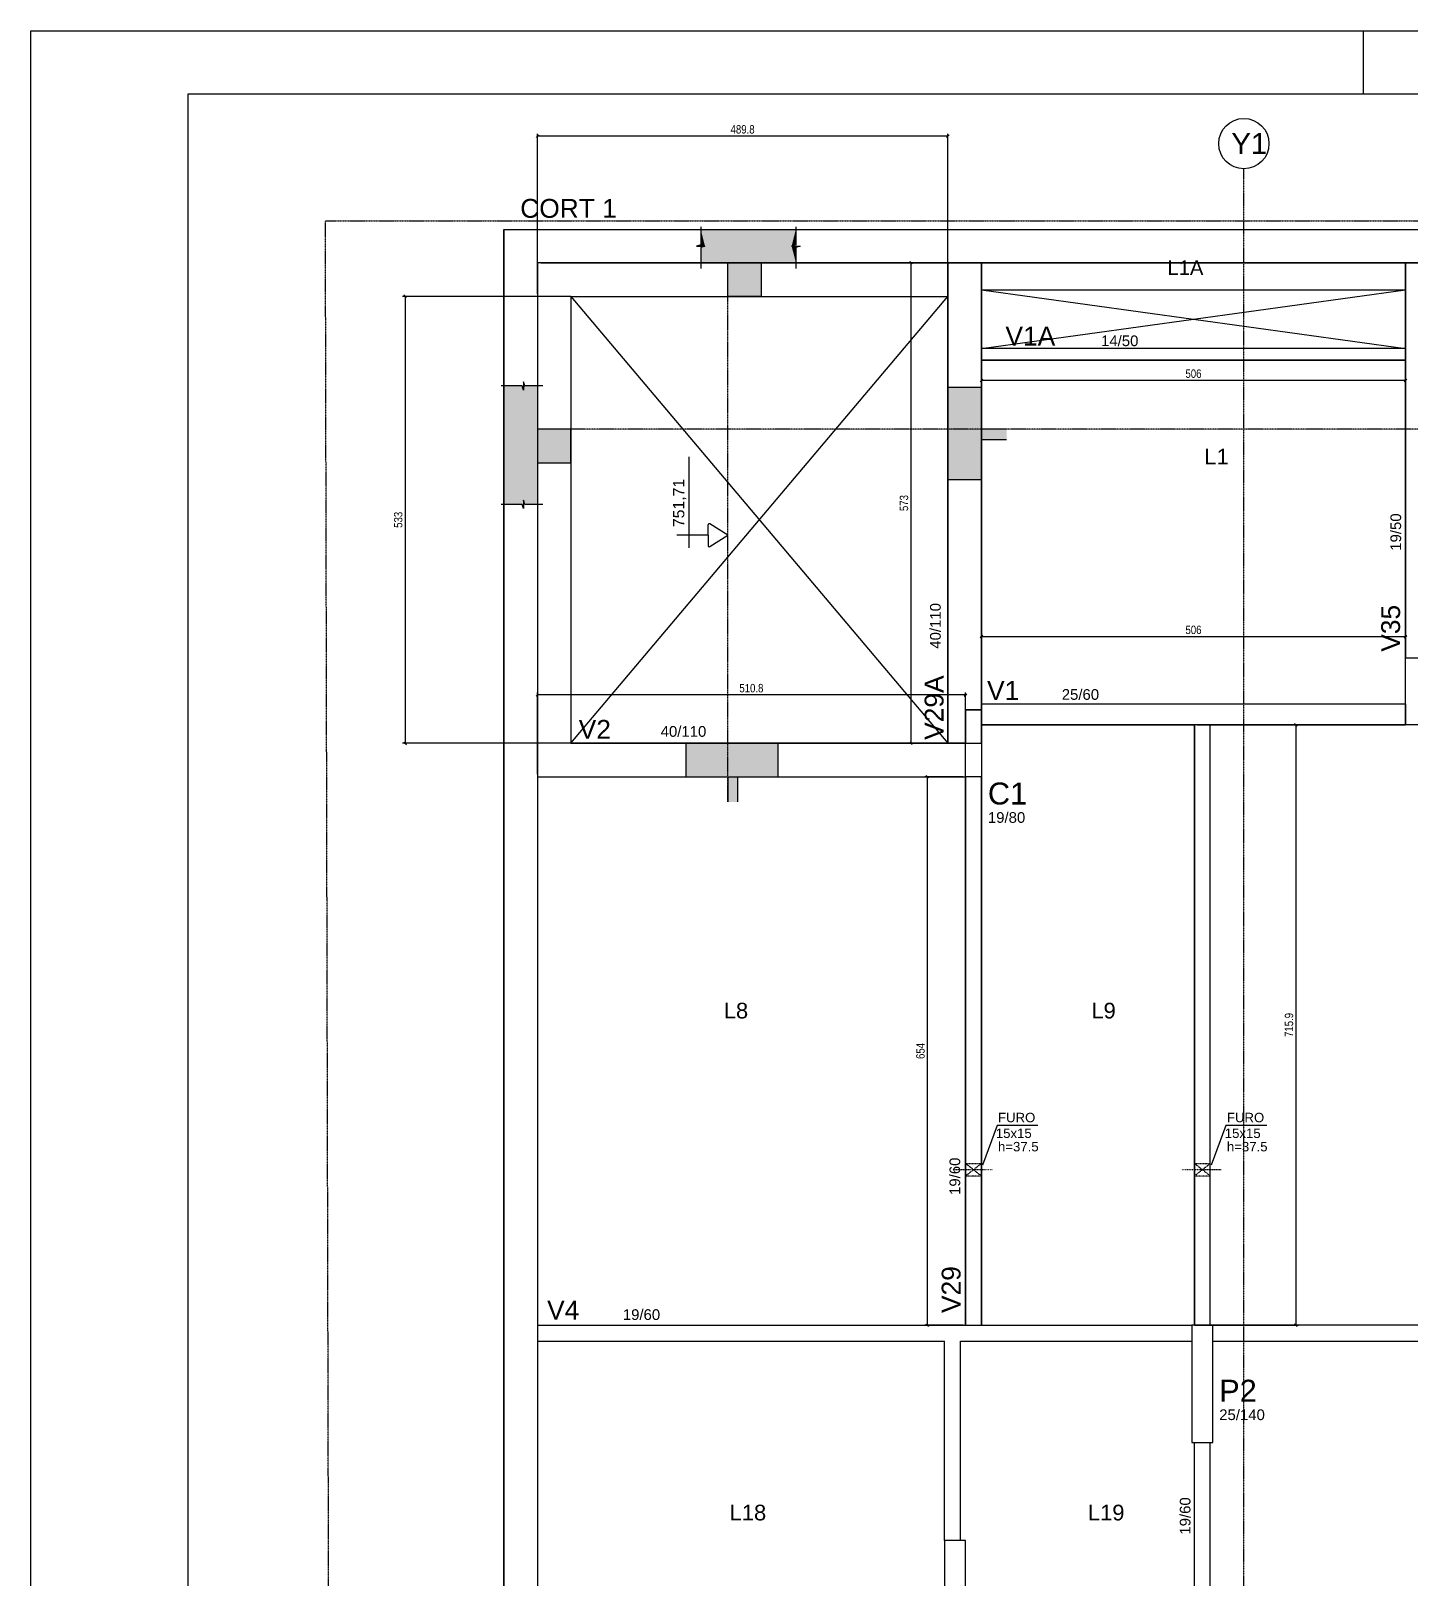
# Model space of a CAD drawing. Extents: x -1206 to 6684, y -2991 to 10691.
# Drawn here: x -1206 to 440, y 8846 to 10691 of the extents above; entities that cross this region are included whole.
import ezdxf

# ---------------------------------------------------------------- set-up
doc = ezdxf.new("R2010")
doc.units = 0
for name, pattern in [('ESTILO_TQS_0003', [1, 0.5, -0.2, 0.1, -0.2]), ('ESTILO_TQS_0004', [2, 0.5, -0.4, 0.1, -0.4, 0.1, -0.5]), ('HIDDEN2', [0.1875, 0.125, -0.0625])]:
    doc.linetypes.add(name, pattern=pattern)
doc.layers.get('0').update_dxf_attribs({"color": 50})
for name, color, linetype in [('1', 3, 'Continuous'), ('200', 1, 'HIDDEN2'), ('204', 1, 'ESTILO_TQS_0003'), ('205', 1, 'ESTILO_TQS_0004'), ('210', 3, 'HIDDEN2'), ('212', 3, 'Continuous'), ('213', 3, 'Continuous'), ('220', 5, 'Continuous'), ('221', 1, 'Continuous'), ('222', 6, 'Continuous'), ('226', 4, 'Continuous'), ('231', 1, 'Continuous'), ('233', 6, 'Continuous'), ('238', 2, 'Continuous'), ('250', 1, 'Continuous'), ('253', 253, 'Continuous'), ('COTA', 241, 'Continuous')]:
    doc.layers.add(name, color=color, linetype=linetype)
doc.styles.add('COTA TECNICA-50', font='techl___.ttf', dxfattribs={"height": 10})
doc.styles.get("Standard").update_dxf_attribs({"font": 'arial.ttf'})
doc.dimstyles.new('COTA PAINEL-50', dxfattribs={"dimtxt": 10, "dimasz": 3, "dimexe": 3, "dimexo": 3, "dimgap": 3, "dimtad": 1, "dimdec": 1, "dimzin": 9, "dimdsep": 46, "dimtxsty": 'COTA TECNICA-50', "dimblk1": 'OBLIQUE', "dimblk2": 'OBLIQUE', "dimsah": 1, "dimcen": 0.9, "dimclrd": 4, "dimclre": 4, "dimclrt": 240, "dimadec": 1, "dimazin": 3, "dimtfac": 1, "dimtdec": 1, "dimtmove": 0, "dimatfit": 3, "dimfxl": 1, "dimtolj": 1, "dimtzin": 12, "dimarcsym": 0})

# ---------------------------------------------------------------- blocks, each defined once
blk = doc.blocks.new('_Oblique')
at = {"color": 0, "linetype": 'ByBlock', "lineweight": -2}
blk.add_line((-0.5, -0.5), (0.5, 0.5), dxfattribs=at)
blk = doc.blocks.new('*D387')
at = {"layer": 'COTA', "color": 4, "lineweight": -2, "transparency": 16777216}
for p, q in [((-601.7, 9804.8), (-601.7, 9902.4)), ((-90.8, 9899.4), (-601.7, 9899.4)), ((-90.8, 9804.8), (-90.8, 9902.4))]:
    blk.add_line(p, q, dxfattribs=at)
at = {"layer": 'Defpoints', "color": 0, "transparency": 16777216}
for p in [(-601.7, 9899.4), (-601.7, 9801.8), (-90.8, 9801.8)]:
    blk.add_point(p, dxfattribs=at)
at = {"layer": 'COTA', "color": 4, "lineweight": -2, "transparency": 16777216, "xscale": 3, "yscale": 3, "zscale": 3, "rotation": 180}
blk.add_blockref('_Oblique', (-601.7, 9899.4), dxfattribs=at)
at = {"layer": 'COTA', "color": 4, "lineweight": -2, "transparency": 16777216, "xscale": 3, "yscale": 3, "zscale": 3}
blk.add_blockref('_Oblique', (-90.8, 9899.4), dxfattribs=at)
at = {"layer": 'COTA', "color": 240, "transparency": 16777216, "insert": (-346.3, 9907.5), "char_height": 10, "attachment_point": 5, "style": 'COTA TECNICA-50'}
blk.add_mtext('\\A1;510.8', dxfattribs=at)
blk = doc.blocks.new('*D388')
at = {"layer": 'COTA', "color": 4, "lineweight": -2, "transparency": 16777216}
for p, q in [((-71.8, 10295.8), (-71.8, 10271.5)), ((434.2, 10295.8), (434.2, 10271.5)), ((434.2, 10274.5), (-71.8, 10274.5))]:
    blk.add_line(p, q, dxfattribs=at)
at = {"layer": 'Defpoints', "color": 0, "transparency": 16777216}
for p in [(-71.8, 10298.8), (434.2, 10298.8), (-71.8, 10274.5)]:
    blk.add_point(p, dxfattribs=at)
at = {"layer": 'COTA', "color": 4, "lineweight": -2, "transparency": 16777216, "xscale": 3, "yscale": 3, "zscale": 3, "rotation": 180}
blk.add_blockref('_Oblique', (-71.8, 10274.5), dxfattribs=at)
at = {"layer": 'COTA', "color": 4, "lineweight": -2, "transparency": 16777216, "xscale": 3, "yscale": 3, "zscale": 3}
blk.add_blockref('_Oblique', (434.2, 10274.5), dxfattribs=at)
at = {"layer": 'COTA', "color": 240, "transparency": 16777216, "insert": (181.2, 10282.6), "char_height": 10, "attachment_point": 5, "style": 'COTA TECNICA-50'}
blk.add_mtext('\\A1;506', dxfattribs=at)
blk = doc.blocks.new('*D401')
at = {"layer": 'COTA', "color": 4, "lineweight": -2, "transparency": 16777216}
for p, q in [((-71.8, 9891.8), (-71.8, 9971.9)), ((434.2, 9968.9), (-71.8, 9968.9)), ((434.2, 9891.8), (434.2, 9971.9))]:
    blk.add_line(p, q, dxfattribs=at)
at = {"layer": 'Defpoints', "color": 0, "transparency": 16777216}
for p in [(-71.8, 9968.9), (-71.8, 9888.8), (434.2, 9888.8)]:
    blk.add_point(p, dxfattribs=at)
at = {"layer": 'COTA', "color": 4, "lineweight": -2, "transparency": 16777216, "xscale": 3, "yscale": 3, "zscale": 3, "rotation": 180}
blk.add_blockref('_Oblique', (-71.8, 9968.9), dxfattribs=at)
at = {"layer": 'COTA', "color": 4, "lineweight": -2, "transparency": 16777216, "xscale": 3, "yscale": 3, "zscale": 3}
blk.add_blockref('_Oblique', (434.2, 9968.9), dxfattribs=at)
at = {"layer": 'COTA', "color": 240, "transparency": 16777216, "insert": (181.2, 9977), "char_height": 10, "attachment_point": 5, "style": 'COTA TECNICA-50'}
blk.add_mtext('\\A1;506', dxfattribs=at)
blk = doc.blocks.new('*D452')
at = {"layer": 'COTA', "color": 4, "lineweight": -2, "transparency": 16777216}
for p, q in [((-93.8, 9801.8), (-139.4, 9801.8)), ((-136.4, 9801.8), (-136.4, 9147.8)), ((-93.8, 9147.8), (-139.4, 9147.8))]:
    blk.add_line(p, q, dxfattribs=at)
at = {"layer": 'Defpoints', "color": 0, "transparency": 16777216}
for p in [(-90.8, 9801.8), (-136.4, 9147.8), (-90.8, 9147.8)]:
    blk.add_point(p, dxfattribs=at)
at = {"layer": 'COTA', "color": 4, "lineweight": -2, "transparency": 16777216, "xscale": 3, "yscale": 3, "zscale": 3}
for p, rotation in [((-136.4, 9801.8), 90), ((-136.4, 9147.8), 270)]:
    blk.add_blockref('_Oblique', p, dxfattribs=dict(at, rotation=rotation))
at = {"layer": 'COTA', "color": 240, "transparency": 16777216, "insert": (-144.5, 9474.8), "char_height": 10, "attachment_point": 5, "rotation": 90, "style": 'COTA TECNICA-50'}
blk.add_mtext('\\A1;654', dxfattribs=at)
blk = doc.blocks.new('*D453')
at = {"layer": 'COTA', "color": 4, "lineweight": -2, "transparency": 16777216}
for p, q in [((185.3, 9863.7), (306.4, 9863.7)), ((303.4, 9863.7), (303.4, 9147.8)), ((185.3, 9147.8), (306.4, 9147.8))]:
    blk.add_line(p, q, dxfattribs=at)
at = {"layer": 'Defpoints', "color": 0, "transparency": 16777216}
for p in [(182.3, 9863.7), (182.3, 9147.8), (303.4, 9147.8)]:
    blk.add_point(p, dxfattribs=at)
at = {"layer": 'COTA', "color": 4, "lineweight": -2, "transparency": 16777216, "xscale": 3, "yscale": 3, "zscale": 3}
for p, rotation in [((303.4, 9863.7), 90), ((303.4, 9147.8), 270)]:
    blk.add_blockref('_Oblique', p, dxfattribs=dict(at, rotation=rotation))
at = {"layer": 'COTA', "color": 240, "transparency": 16777216, "insert": (295.2, 9505.8), "char_height": 10, "attachment_point": 5, "rotation": 90, "style": 'COTA TECNICA-50'}
blk.add_mtext('\\A1;715.9', dxfattribs=at)
blk = doc.blocks.new('*D506')
at = {"layer": 'COTA', "color": 4, "lineweight": -2, "transparency": 16777216}
for p, q in [((-564.7, 10374.8), (-762.5, 10374.8)), ((-759.5, 10374.8), (-759.5, 9841.8)), ((-564.7, 9841.8), (-762.5, 9841.8))]:
    blk.add_line(p, q, dxfattribs=at)
at = {"layer": 'Defpoints', "color": 0, "transparency": 16777216}
for p in [(-561.7, 10374.8), (-759.5, 9841.8), (-561.7, 9841.8)]:
    blk.add_point(p, dxfattribs=at)
at = {"layer": 'COTA', "color": 4, "lineweight": -2, "transparency": 16777216, "xscale": 3, "yscale": 3, "zscale": 3}
for p, rotation in [((-759.5, 10374.8), 90), ((-759.5, 9841.8), 270)]:
    blk.add_blockref('_Oblique', p, dxfattribs=dict(at, rotation=rotation))
at = {"layer": 'COTA', "color": 240, "transparency": 16777216, "insert": (-767.7, 10108.3), "char_height": 10, "attachment_point": 5, "rotation": 90, "style": 'COTA TECNICA-50'}
blk.add_mtext('\\A1;533', dxfattribs=at)
blk = doc.blocks.new('*D507')
at = {"layer": 'COTA', "color": 4, "lineweight": -2, "transparency": 16777216}
for p, q in [((-601.7, 10377.8), (-601.7, 10568.9)), ((-111.8, 10565.9), (-601.7, 10565.9)), ((-111.8, 10377.8), (-111.8, 10568.9))]:
    blk.add_line(p, q, dxfattribs=at)
at = {"layer": 'Defpoints', "color": 0, "transparency": 16777216}
for p in [(-601.7, 10565.9), (-601.7, 10374.8), (-111.8, 10374.8)]:
    blk.add_point(p, dxfattribs=at)
at = {"layer": 'COTA', "color": 4, "lineweight": -2, "transparency": 16777216, "xscale": 3, "yscale": 3, "zscale": 3, "rotation": 180}
blk.add_blockref('_Oblique', (-601.7, 10565.9), dxfattribs=at)
at = {"layer": 'COTA', "color": 4, "lineweight": -2, "transparency": 16777216, "xscale": 3, "yscale": 3, "zscale": 3}
blk.add_blockref('_Oblique', (-111.8, 10565.9), dxfattribs=at)
at = {"layer": 'COTA', "color": 240, "transparency": 16777216, "insert": (-356.8, 10574), "char_height": 10, "attachment_point": 5, "style": 'COTA TECNICA-50'}
blk.add_mtext('\\A1;489.8', dxfattribs=at)
blk = doc.blocks.new('*D543')
at = {"color": 4, "lineweight": -2, "transparency": 16777216}
for p, q in [((-114.8, 10414.8), (-158.9, 10414.8)), ((-155.9, 10414.8), (-155.9, 9841.8)), ((-114.8, 9841.8), (-158.9, 9841.8))]:
    blk.add_line(p, q, dxfattribs=at)
at = {"layer": 'Defpoints', "color": 0, "transparency": 16777216}
for p in [(-111.8, 10414.8), (-155.9, 9841.8), (-111.8, 9841.8)]:
    blk.add_point(p, dxfattribs=at)
at = {"color": 4, "lineweight": -2, "transparency": 16777216, "xscale": 3, "yscale": 3, "zscale": 3}
for p, rotation in [((-155.9, 10414.8), 90), ((-155.9, 9841.8), 270)]:
    blk.add_blockref('_Oblique', p, dxfattribs=dict(at, rotation=rotation))
at = {"color": 240, "transparency": 16777216, "insert": (-164.2, 10128.3), "char_height": 10, "attachment_point": 5, "rotation": 90, "style": 'COTA TECNICA-50'}
blk.add_mtext('\\A1;573', dxfattribs=at)

msp = doc.modelspace()

# ---------------------------------------------------------------- linework, layer by layer
for p, q in [((-1205.975, 10691.442), (6684.025, 10691.442)), ((-1205.975, 4383.942), (-1205.975, 10691.442)), ((384.025, 10616.442), (384.025, 10691.442))]:
    msp.add_line(p, q)
for points in [[(-71.848, 10414.785), (-111.848, 10414.785), (-111.848, 9841.798), (-71.848, 9841.798)], [(434.152, 9943.798), (453.152, 9943.798), (453.152, 10414.785), (434.152, 10414.785)], [(434.152, 10312.798), (-71.848, 10312.798), (-71.848, 10298.798), (434.152, 10298.798)], [(434.152, 9863.798), (-71.848, 9863.798), (-71.848, 9888.798), (434.152, 9888.798)], [(182.305, 9147.801), (201.305, 9147.801), (201.305, 9863.798), (182.305, 9863.798)], [(-601.695, 9801.798), (-90.848, 9801.798), (-90.848, 9841.798), (-601.695, 9841.798)], [(-90.848, 9147.798), (-71.848, 9147.798), (-71.848, 9801.798), (-90.848, 9801.798)]]:
    msp.add_lwpolyline(points, close=True)
at = {"layer": '1'}
for p, q in [((-71.848, 9888.798), (-71.848, 10414.785)), ((-111.848, 10266.277), (-111.848, 10374.785)), ((-71.848, 10382.798), (434.152, 10382.798)), ((-111.848, 10054.459), (-111.895, 10156.277)), ((-111.848, 9841.798), (-111.848, 10067.771)), ((-601.695, 9147.798), (-90.848, 9147.798)), ((-71.848, 9147.798), (179.305, 9147.798)), ((-601.695, 9128.798), (-115.695, 9128.798)), ((-115.695, 8890.798), (-115.695, 9128.798)), ((-96.695, 8890.798), (-96.695, 9128.798)), ((-96.695, 9128.798), (179.305, 9128.798)), ((204.305, 9128.798), (792.305, 9128.798)), ((182.305, 8756.696), (182.305, 9007.801)), ((201.305, 8756.696), (201.305, 9007.801))]:
    msp.add_line(p, q, dxfattribs=at)
at = {"layer": '1', "color": 240}
for p, q in [((434.152, 10312.798), (434.152, 10414.785)), ((-561.695, 10374.785), (-561.695, 9841.798)), ((-561.695, 10374.785), (-111.848, 10374.785)), ((434.152, 10312.798), (-71.848, 10312.798)), ((434.152, 10298.798), (-71.848, 10298.798)), ((434.152, 9943.798), (434.152, 10298.798)), ((-71.848, 9888.798), (434.152, 9888.798)), ((-71.848, 9863.798), (182.305, 9863.798)), ((182.305, 9147.801), (182.305, 9863.721)), ((201.305, 9863.798), (434.152, 9863.798)), ((201.305, 9147.798), (201.305, 9863.721)), ((-561.695, 9841.798), (-601.695, 9841.798)), ((-561.695, 9841.798), (-111.848, 9841.798)), ((-111.848, 9841.798), (-90.848, 9841.798)), ((-601.695, 9801.798), (-90.848, 9801.798)), ((-90.848, 9147.798), (-90.848, 9801.798)), ((-71.848, 9801.798), (-71.848, 9147.798))]:
    msp.add_line(p, q, dxfattribs=at)
msp.add_lwpolyline([(-90.848, 9841.798), (-111.848, 9841.798), (-111.848, 10414.785), (-71.848, 10414.785), (-71.848, 9881.798), (-90.848, 9881.798), (-90.848, 9841.798)], dxfattribs=at)
at = {"layer": '1'}
msp.add_lwpolyline([(792.305, 9147.798), (204.305, 9147.798)], dxfattribs=at)
at = {"layer": '200'}
for p, q in [((-71.848, 9325.646), (-90.848, 9340.646)), ((-90.848, 9325.646), (-71.848, 9340.646)), ((201.305, 9325.646), (182.305, 9340.646)), ((182.305, 9325.646), (201.305, 9340.646))]:
    msp.add_line(p, q, dxfattribs=at)
at = {"layer": '204'}
for p, q in [((241.305, 4555.939), (241.305, 10527.057)), ((-374.476, 9771.827), (-374.476, 10374.785)), ((4096.065, 10216.277), (-601.695, 10216.277))]:
    msp.add_line(p, q, dxfattribs=at)
msp.add_lwpolyline([(-842.575, 5258.773), (-854.551, 10464.785), (4145.396, 10464.785), (4159.405, 5258.773)], dxfattribs=at)
at = {"layer": '205'}
for p, q in [((-58.858, 9333.146), (-105.848, 9333.146)), ((214.295, 9333.146), (167.305, 9333.146))]:
    msp.add_line(p, q, dxfattribs=at)
at = {"layer": '210'}
for p, q in [((-90.848, 9340.646), (-71.848, 9340.646)), ((182.305, 9340.646), (201.305, 9340.646)), ((-71.848, 9325.646), (-90.848, 9325.646)), ((201.305, 9325.646), (182.305, 9325.646))]:
    msp.add_line(p, q, dxfattribs=at)
at = {"layer": '220'}
for p, q in [((-641.695, 10454.785), (4135.423, 10454.785)), ((-597.695, 10414.785), (4095.531, 10414.785)), ((-71.848, 10266.277), (-111.876, 10266.277)), ((-111.876, 10266.277), (-111.876, 10156.277)), ((-71.848, 10216.277), (-71.848, 10266.277)), ((-41.877, 10216.277), (-71.848, 10216.277)), ((-71.848, 10156.277), (-71.848, 10204.277)), ((-71.848, 10204.277), (-41.877, 10204.277)), ((-111.876, 10156.277), (-71.848, 10156.277)), ((-314.476, 9841.798), (-424.476, 9841.798)), ((-424.476, 9841.798), (-424.476, 9801.798)), ((-314.476, 9801.798), (-314.476, 9841.798)), ((-424.476, 9801.798), (-374.476, 9801.798)), ((-374.476, 9801.798), (-374.476, 9771.827)), ((-362.476, 9771.827), (-362.476, 9801.798)), ((-362.476, 9801.798), (-314.476, 9801.798))]:
    msp.add_line(p, q, dxfattribs=at)
for points in [[(-641.695, 10454.785), (-641.695, 7606.798), (-637.036, 5891.759)], [(4147.645, 5912.762), (4002.608, 5912.762), (4002.639, 5223.762), (3731.636, 5223.762), (3731.636, 4623.762), (2966.636, 4623.762), (2966.636, 5471.762), (2831.636, 5471.762), (2831.636, 5891.762), (-637.036, 5891.762), (-641.695, 7606.798), (-641.695, 10454.785), (4135.423, 10454.785), (4147.645, 5912.735)], [(3691.636, 4663.762), (3691.636, 5263.762), (3962.637, 5263.762), (3962.606, 5952.762), (4107.537, 5952.762), (4095.531, 10414.785), (-601.695, 10414.785), (-601.695, 7606.852), (-597.145, 5931.762), (2871.636, 5931.762), (2871.636, 5511.762), (3006.636, 5511.762), (3006.636, 4663.762), (3115.851, 4663.762)], [(-374.476, 10374.785), (-374.476, 10414.785), (-334.476, 10414.785), (-334.476, 10374.785), (-374.476, 10374.785)], [(-561.695, 10216.277), (-601.695, 10216.277), (-601.695, 10176.277), (-561.695, 10176.277), (-561.695, 10216.277)]]:
    msp.add_lwpolyline(points, dxfattribs=at)
at = {"layer": '221'}
for p, q in [((-561.695, 9841.798), (-111.848, 10374.785)), ((-561.695, 10374.785), (-111.848, 9841.798)), ((-71.848, 10312.798), (434.152, 10382.798)), ((-71.848, 10382.798), (434.152, 10312.798))]:
    msp.add_line(p, q, dxfattribs=at)
for points in [[(-406.7, 10457.77), (-406.7, 10436.456), (-411.713, 10434.785), (-401.687, 10434.785), (-406.7, 10433.114), (-406.7, 10408.05)], [(-293.249, 10457.77), (-293.249, 10436.456), (-298.261, 10434.785), (-288.236, 10434.785), (-293.249, 10433.114), (-293.249, 10408.05)], [(-595.32, 10267.98), (-616.633, 10267.98), (-618.304, 10272.993), (-618.304, 10262.968), (-619.975, 10267.98), (-645.04, 10267.98)], [(-595.32, 10126.703), (-616.633, 10126.703), (-618.304, 10131.716), (-618.304, 10121.691), (-619.975, 10126.703), (-645.04, 10126.703)]]:
    msp.add_lwpolyline(points, dxfattribs=at)
at = {"layer": '222'}
for p, q in [((-1205.975, 10691.442), (-1205.975, 10691.442)), ((-1018.475, 10616.442), (6609.024, 10616.442)), ((-1018.475, 4458.942), (-1018.475, 10616.442))]:
    msp.add_line(p, q, dxfattribs=at)
for points in [[(434.152, 9863.798), (434.152, 9943.798), (453.152, 9943.798), (453.152, 9863.798), (434.152, 9863.798)], [(-90.848, 9801.798), (-90.848, 9881.798), (-71.848, 9881.798), (-71.848, 9801.798), (-90.848, 9801.798)], [(179.305, 9007.801), (204.305, 9007.801), (204.305, 9147.801), (179.305, 9147.801), (179.305, 9007.801)], [(-115.695, 8725.798), (-90.695, 8725.798), (-90.695, 8890.798), (-115.695, 8890.798), (-115.695, 8725.798)]]:
    msp.add_lwpolyline(points, dxfattribs=at)
at = {"layer": '231'}
for p, q in [((-420.459, 10074.867), (-420.459, 10183.518)), ((-397.96, 10089.876), (-397.96, 10102.278)), ((-374.476, 10089.867), (-395.866, 10103.429)), ((-397.96, 10089.867), (-435.459, 10089.867)), ((-397.959, 10089.857), (-397.959, 10077.456)), ((-395.866, 10076.304), (-374.476, 10089.867))]:
    msp.add_line(p, q, dxfattribs=at)
for centre, start, end in [((-396.596, 10102.278), 57.627716, 180), ((-396.596, 10077.456), 180, 302.376968)]:
    msp.add_arc(centre, 1.364, start, end, dxfattribs=at)
at = {"layer": '238'}
msp.add_circle((241.305, 10557.057), 30, dxfattribs=at)
at = {"layer": '250'}
for points in [[(-4.412, 9385.924), (-53.168, 9385.924), (-70.658, 9338.67)], [(268.741, 9385.924), (219.985, 9385.924), (202.495, 9338.67)]]:
    msp.add_lwpolyline(points, dxfattribs=at)
at = {"layer": '253'}
for points in [[(-401.687, 10434.785), (-406.7, 10436.456), (-406.7, 10454.785)], [(-401.687, 10434.785), (-406.7, 10454.785), (-293.249, 10454.785)], [(-298.261, 10434.785), (-401.687, 10434.785), (-293.249, 10454.785)], [(-298.261, 10434.785), (-293.249, 10454.785), (-293.249, 10436.456)], [(-401.687, 10434.785), (-411.713, 10434.785), (-406.7, 10436.456)], [(-293.249, 10414.785), (-406.7, 10433.114), (-401.687, 10434.785)], [(-293.249, 10414.785), (-406.7, 10414.785), (-406.7, 10433.114)], [(-298.261, 10434.785), (-293.249, 10414.785), (-401.687, 10434.785)], [(-298.261, 10434.785), (-288.236, 10434.785), (-293.249, 10433.114)], [(-298.261, 10434.785), (-293.249, 10433.114), (-293.249, 10414.785)], [(-334.476, 10374.785), (-374.476, 10374.785), (-374.476, 10414.785)], [(-334.476, 10374.785), (-374.476, 10414.785), (-334.476, 10414.785)], [(-334.476, 10374.785), (-334.476, 10414.785), (-334.476, 10374.785)], [(-641.695, 10126.703), (-619.975, 10267.98), (-619.975, 10126.703)], [(-641.695, 10267.98), (-619.975, 10267.98), (-641.695, 10126.703)], [(-641.695, 10126.703), (-641.695, 10126.703), (-619.975, 10267.98)], [(-619.975, 10267.98), (-618.304, 10262.968), (-619.975, 10126.703)], [(-618.304, 10262.968), (-618.304, 10121.691), (-619.975, 10126.703)], [(-618.304, 10262.968), (-618.304, 10272.993), (-616.633, 10267.98)], [(-618.304, 10262.968), (-616.633, 10267.98), (-618.304, 10131.716)], [(-618.304, 10131.716), (-616.633, 10267.98), (-616.633, 10126.703)], [(-618.304, 10121.691), (-618.304, 10262.968), (-618.304, 10131.716)], [(-616.633, 10267.98), (-601.695, 10267.98), (-616.633, 10126.703)], [(-616.633, 10126.703), (-601.695, 10267.98), (-601.695, 10126.703)], [(-71.848, 10156.277), (-111.876, 10156.277), (-71.848, 10266.277)], [(-71.848, 10266.277), (-111.876, 10156.277), (-111.876, 10216.277)], [(-71.848, 10266.277), (-111.876, 10216.277), (-111.876, 10266.277)], [(-71.848, 10216.277), (-71.848, 10156.277), (-71.848, 10266.277)], [(-561.695, 10176.277), (-601.695, 10176.277), (-601.695, 10216.277)], [(-561.695, 10176.277), (-601.695, 10216.277), (-561.695, 10216.277)], [(-111.876, 10156.277), (-111.876, 10216.277), (-111.876, 10216.277)], [(-41.877, 10204.277), (-71.848, 10204.277), (-41.877, 10216.277)], [(-41.877, 10216.277), (-71.848, 10204.277), (-71.848, 10216.277)], [(-71.848, 10204.277), (-71.848, 10156.277), (-71.848, 10216.277)], [(-41.877, 10204.277), (-41.877, 10204.277), (-41.877, 10216.277)], [(-424.476, 9801.798), (-424.476, 9841.798), (-314.476, 9841.798)], [(-424.476, 9801.798), (-314.476, 9841.798), (-374.476, 9801.798)], [(-362.476, 9801.798), (-374.476, 9801.798), (-314.476, 9841.798)], [(-362.476, 9801.798), (-314.476, 9841.798), (-314.476, 9801.798)], [(-362.476, 9801.798), (-362.476, 9771.827), (-374.476, 9771.827)], [(-362.476, 9801.798), (-374.476, 9771.827), (-374.476, 9801.798)], [(-362.476, 9801.798), (-362.476, 9771.827), (-362.476, 9771.827)]]:
    msp.add_solid(points, dxfattribs=at)
at = {"layer": 'COTA'}
for p, q in [((-111.848, 10374.785), (-111.848, 10414.785)), ((-561.695, 10374.785), (-601.695, 10374.785)), ((-71.848, 9881.798), (-71.848, 9888.798))]:
    msp.add_line(p, q, dxfattribs=at)

# ---------------------------------------------------------------- texts
msp.add_text('751,71', height=13.5, rotation=90).set_placement((-426.326, 10099.61))
for s, p in [('FURO', (-52.042, 9389.776)), ('FURO', (221.11, 9389.776)), ('15x15', (-54.612, 9370.972)), ('15x15', (218.541, 9370.972)), ('h=37.5', (-52.042, 9355.02)), ('h=37.5', (221.11, 9355.02))]:
    msp.add_text(s, height=11.25).set_placement(p)
at = {"layer": '212'}
for s, p in [('14/50', (70.946, 10315.486)), ('25/60', (24.042, 9893.619)), ('40/110', (-454.564, 9849.565)), ('19/60', (-499.721, 9153.948))]:
    msp.add_text(s, height=12.75, dxfattribs=at).set_placement(p)
for s, p in [('19/50', (428.971, 10071.415)), ('40/110', (-120.386, 9954.567)), ('19/60', (-97.163, 9303.042)), ('19/60', (177.622, 8897.89))]:
    msp.add_text(s, height=12.75, rotation=90, dxfattribs=at).set_placement(p)
at = {"layer": '213'}
for s, p in [('19/80', (-64.113, 9746.882)), ('25/140', (211.918, 9034.492))]:
    msp.add_text(s, height=12.75, dxfattribs=at).set_placement(p)
at = {"layer": '220'}
for s, p in [('C1', (-64.113, 9768.75)), ('P2', (211.918, 9056.359))]:
    msp.add_text(s, height=26.25, dxfattribs=at).set_placement(p)
at = {"layer": '222'}
msp.add_text('Y1', height=25, dxfattribs=at).set_placement((226.424, 10544.557))
at = {"layer": '226'}
for s, height, p in [('L1A', 17.25, (150.154, 10400.383)), ('L1', 18.75, (194.134, 10174.309)), ('L8', 18.75, (-379.255, 9513.55)), ('L9', 18.75, (59.381, 9513.55)), ('L18', 18.75, (-372.304, 8914.816)), ('L19', 18.75, (55.179, 8914.816))]:
    msp.add_text(s, height=height, dxfattribs=at).set_placement(p)
at = {"layer": '233'}
for s, p in [('CORT 1', (-622.127, 10468.564)), ('V1A', (-43.133, 10316.199)), ('V1', (-65.094, 9893.518)), ('V2', (-552.339, 9847.133)), ('V4', (-590.057, 9154.448))]:
    msp.add_text(s, height=22.5, dxfattribs=at).set_placement(p)
for s, p in [('V35', (427.694, 9950.951)), ('V29A', (-117.036, 9845.855)), ('V29', (-96.727, 9162.196))]:
    msp.add_text(s, height=22.5, rotation=90, dxfattribs=at).set_placement(p)

# ---------------------------------------------------------------- dimensions: what is measured, and where the dimension line sits
dim = msp.add_linear_dim(base=(-155.938, 9841.798), p1=(-111.848, 10414.785), p2=(-111.848, 9841.798), angle=90, dimstyle='COTA PAINEL-50')
dim.commit()
dim.dimension.update_dxf_attribs({"geometry": '*D543', "text_midpoint": (-164.157, 10128.292)})
at = {"layer": 'COTA'}
for base, p1, p2, picture, middle in [((-601.695, 10565.862), (-111.848, 10374.785), (-601.695, 10374.785), '*D507', (-356.771, 10573.964)), ((-71.848, 10274.515), (434.152, 10298.798), (-71.848, 10298.798), '*D388', (181.152, 10282.625)), ((-71.848, 9968.924), (434.152, 9888.798), (-71.848, 9888.798), '*D401', (181.152, 9977.033)), ((-601.695, 9899.403), (-90.848, 9801.798), (-601.695, 9801.798), '*D387', (-346.271, 9907.534))]:
    dim = msp.add_linear_dim(base=base, p1=p1, p2=p2, dimstyle='COTA PAINEL-50', dxfattribs=at)
    dim.commit()
    dim.dimension.update_dxf_attribs({"geometry": picture, "text_midpoint": middle})
for base, p1, p2, picture, middle in [((-759.529, 9841.798), (-561.695, 10374.785), (-561.695, 9841.798), '*D506', (-767.748, 10108.292)), ((303.37, 9147.801), (182.305, 9863.721), (182.305, 9147.801), '*D453', (295.231, 9505.761)), ((-136.412, 9147.798), (-90.848, 9801.798), (-90.848, 9147.798), '*D452', (-144.521, 9474.798))]:
    dim = msp.add_linear_dim(base=base, p1=p1, p2=p2, angle=90, dimstyle='COTA PAINEL-50', dxfattribs=at)
    dim.commit()
    dim.dimension.update_dxf_attribs({"geometry": picture, "text_midpoint": middle})

doc.saveas('drawing.dxf')
